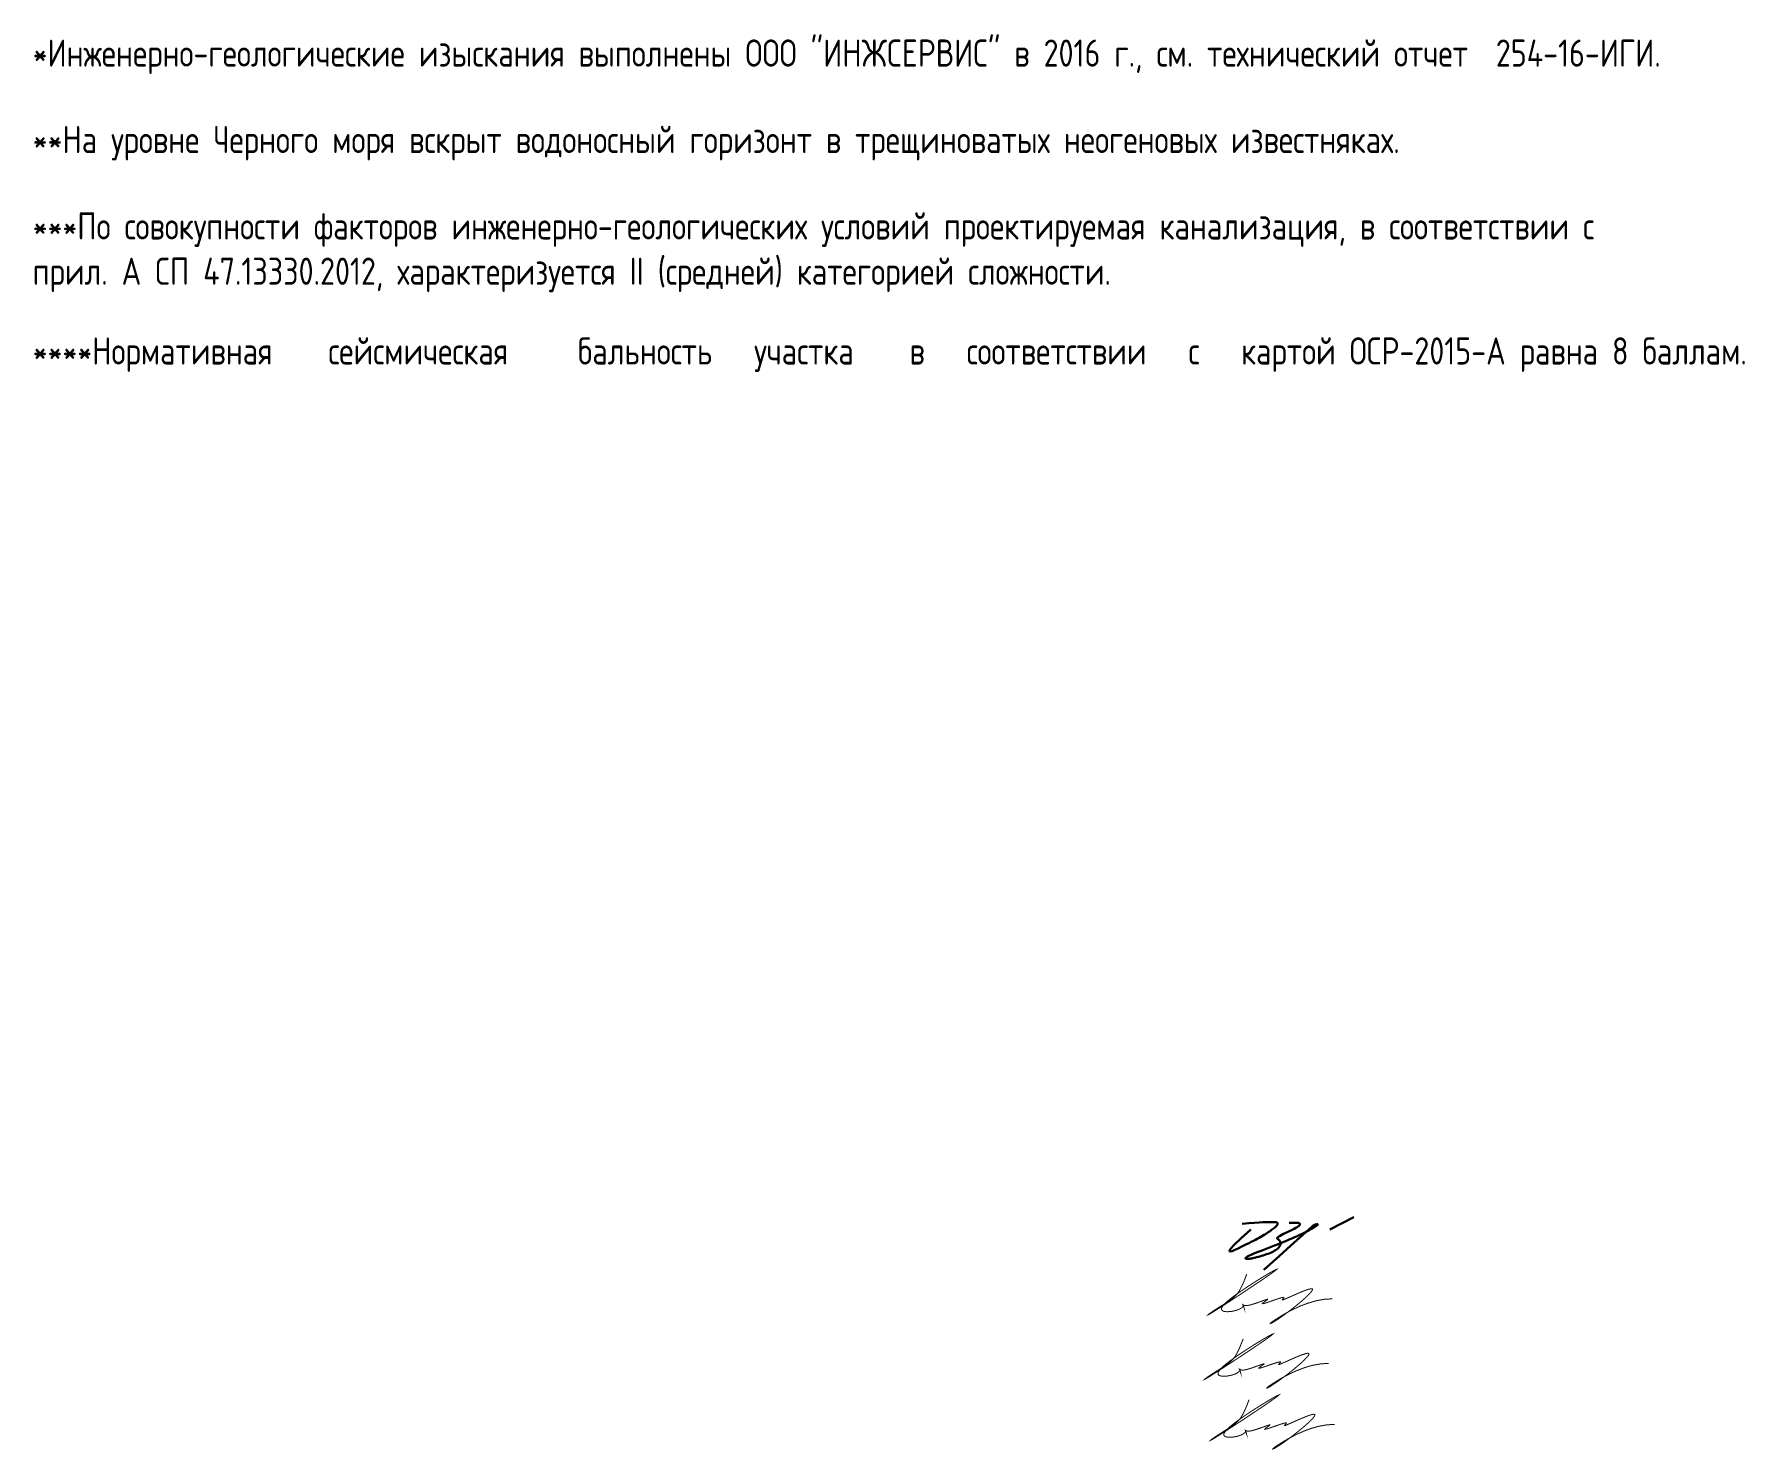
# Model space of a CAD drawing. Header units: millimetres. Extents: x 24859265 to 26550985, y 32092698 to 33532929.
# Drawn here: x 26270594 to 26284446, y 33118086 to 33129551 of the extents above; entities that cross this region are included whole.
import ezdxf

# ---------------------------------------------------------------- set-up
doc = ezdxf.new("R2010")
doc.units = ezdxf.units.MM
doc.linetypes.add('ACAD_ISO10W100', pattern=[18.5, 12, -3, 0.5, -3])
doc.layers.add('подпись', color=7, linetype='Continuous', lineweight=25)
doc.layers.add('Рамка и штамп', color=7, linetype='Continuous')
doc.styles.add('GOST 2.304', font='GOST_0.TTF')

# ---------------------------------------------------------------- blocks, each defined once
blk = doc.blocks.new('Косов')
at = {"layer": 'подпись', "color": 5, "lineweight": 30, "const_width": 0.07513148009015776}
blk.add_lwpolyline([(0, 0), (-0.07328898886044044, -0.1937150149605031), (-0.1397563794203052, -0.3641328199355485), (-0.2004995418305953, -0.5143439100787646), (-0.2566158462445856, -0.6474387805438937), (-0.3092026628130498, -0.7665079264847918), (-0.3593573616903996, -0.8746418430550875), (-0.4081773130269539, -0.9749310254086367), (-0.4567598869757603, -1.070465968698954), (-0.506434094245833, -1.16395799083557), (-0.5594555077707355, -1.256601700749684), (-0.6183113410436363, -1.349212530128284), (-0.6854888075556573, -1.442605910658244), (-0.7634751207976933, -1.537597274026666), (-0.8547574942615483, -1.63500205192031), (-0.961823141439254, -1.735635676026163), (-1.087159275821705, -1.840313578031214), (-1.232196190668674, -1.949572188416596), (-1.394136498312946, -2.06283193284105), (-1.569125890850955, -2.179234235757235), (-1.753310060384592, -2.297920521618266), (-1.942834699013019, -2.418032214876803), (-2.133845498833807, -2.538710739985959), (-2.322488151948392, -2.659097521398508), (-2.504908350455707, -2.778333983567336), (-2.674847880744665, -2.893545159917949), (-2.816432906361342, -2.993790519765867), (-2.91138568514566, -3.066113141399114), (-2.941428474932991, -3.097556103105944), (-2.888283533561207, -3.075162483174381), (-2.733673118867273, -2.98597535989245), (-2.459319488689516, -2.817037811548403), (-2.046944900863537, -2.555392916430264), (-1.490260853404379, -2.19603471256903), (-0.8309358050285027, -1.765761076967124), (-0.1226274546318109, -1.29932084636971), (0.5810064988913837, -0.8314628575220695), (1.226308356647905, -0.3969359471695952), (1.75962041974276, -0.03048895205745339), (2.127284989280724, 0.2331292910689626), (2.275644366369534, 0.3591699454646005), (2.169348876885579, 0.3239603392578374), (1.846280945803073, 0.14813246007202), (1.362631022866253, -0.1366055395955073), (0.7745895578216277, -0.4985455072475133), (0.1383470004134324, -0.9059792903869948), (-0.4899061996122782, -1.327198736516607), (-1.053979592510814, -1.730495693139119), (-1.497682728534755, -2.084162007757413), (-1.778595489148529, -2.363301329384626), (-1.909379080644158, -2.570264513074903), (-1.916465040521189, -2.714214215392758), (-1.826284906282808, -2.804313092902703), (-1.665270215426744, -2.849723802169251), (-1.459852505455046, -2.859608999757029), (-1.236463313868398, -2.843131342230322), (-1.021534178167485, -2.80945348615387), (-0.8365743664082856, -2.76655938966951), (-0.683404068875916, -2.71771821722939), (-0.5589212064107869, -2.665020434862754), (-0.4600236998535365, -2.610556508599416), (-0.3836094700441208, -2.556416904468506), (-0.3265764378231779, -2.504692088499723), (-0.2858225240324828, -2.457472526722427), (-0.2582456495113092, -2.416848685166201), (-0.2409497057733461, -2.384538506196805), (-0.2318624670194822, -2.360769837525936), (-0.2291176781220656, -2.345398003201581), (-0.2308490839552633, -2.338278327271723), (-0.2351904293911957, -2.339266133784463), (-0.2402754593051668, -2.348216746787671), (-0.2442379185692971, -2.364985490329559), (-0.2452115520557072, -2.389427688457886), (-0.2418676145284735, -2.420898252668849), (-0.2350274003013055, -2.456750444249906), (-0.2260497135798687, -2.493837111936728), (-0.2162933585684641, -2.529011104464871), (-0.2071171394713929, -2.559125270569893), (-0.1998798604931835, -2.581032458987465), (-0.1959403258383645, -2.59158551845303), (-0.1966573397105549, -2.587637297702145), (-0.2029241089587686, -2.567317067644581), (-0.2137714510074602, -2.533859787885831), (-0.2277645859251152, -2.491776840205716), (-0.2434687337783998, -2.445579606383944), (-0.2594491146376185, -2.399779468200109), (-0.2742709485696651, -2.35888780743403), (-0.2864994556423426, -2.327416005865416), (-0.2946998559259555, -2.309875445273974), (-0.2969990816911832, -2.309120716355551), (-0.2897709140379447, -2.321379245470894), (-0.2689508462667618, -2.341221667896889), (-0.230474371680657, -2.363218618910537), (-0.170276983580834, -2.381940733788497), (-0.08429417527122496, -2.391958647807883), (0.03153855994764854, -2.387842996245467), (0.1812857287720817, -2.364164414378251), (0.3660650047072522, -2.317628573146862), (0.5752067284893201, -2.253481286147348), (0.7950944076617361, -2.179103402639726), (1.012111549766132, -2.101875771883556), (1.21264166234937, -2.029179243138856), (1.383068252950125, -1.968394665665528), (1.509774829115486, -1.926902888723248), (1.579144898385721, -1.912084761572032), (1.583010662750439, -1.928610911074429), (1.534999101974563, -1.970311074503684), (1.454185890268946, -2.028304766736028), (1.359646701844667, -2.093711502647466), (1.270457210912127, -2.157650797114229), (1.205693091681951, -2.211242165012209), (1.184430018363628, -2.24560512121775), (1.225743665168466, -2.251859180606857), (1.342211195730442, -2.224131152077007), (1.520415731369667, -2.168577020612133), (1.740441882831419, -2.094360065217074), (1.982374260862116, -2.010643564897123), (2.226297476203854, -1.926590798657458), (2.452296139603732, -1.851365045503144), (2.640454861804301, -1.794129584439474), (2.770858253551296, -1.764047694471515), (2.830399574328794, -1.767019887128185), (2.833206678580609, -1.795895604034172), (2.800216069490489, -1.840261519337673), (2.752364250240362, -1.889704307187117), (2.71058772401534, -1.933810641730702), (2.695822993998718, -1.962167197116855), (2.729006563373787, -1.964360647494004), (2.831074935323613, -1.929977667010348), (3.015668041441813, -1.852548153736848), (3.267239526957837, -1.74137490143471), (3.562946465513505, -1.609703927787791), (3.879945930748363, -1.470781250479604), (4.195394996301729, -1.337852887194117), (4.486450735814742, -1.224164855614958), (4.730270222926492, -1.142963173425983), (4.904010531278118, -1.107493858310818), (4.990464882817378, -1.127502892461166), (4.994971092719879, -1.198736116099781), (4.928503124469444, -1.313439333957149), (4.802034941550573, -1.463858350763871), (4.62654050744527, -1.642238971250549), (4.412993785638037, -1.840827000147783), (4.172368739612693, -2.051868242186174), (3.915639332853516, -2.267608502096323), (3.65274303159913, -2.481060775397168), (3.38947131310988, -2.688306820762477), (3.130579157403645, -2.886195587654242), (2.880821544496484, -3.071576025534455), (2.644953454405822, -3.241297083865334), (2.4277298671484, -3.392207712108757), (2.233905762739596, -3.521156859727057), (2.06823612119706, -3.624993476182112), (1.935649452800817, -3.700824862479521), (1.841768388879245, -3.746791725798175), (1.792389091022187, -3.761293124860572), (1.79330772082335, -3.742728118389095), (1.850320439871666, -3.68949576510613), (1.969223409760616, -3.599995123734175), (2.155812792080724, -3.472625252995613), (2.415884748423196, -3.305785211612829), (2.752626198529015, -3.100845159682081), (3.158787094745776, -2.871059662794551), (3.624508147569486, -2.632654387915295), (4.139930067496607, -2.401855002009484), (4.695193565022691, -2.194887172042286), (5.280439350646247, -2.02797656497853), (5.885808134861236, -1.917348847783387), (6.50144062816571, -1.879229687421912)], dxfattribs=at)
blk = doc.blocks.new('Драничников')
at = {"layer": 'подпись', "color": 5, "lineweight": 30}
for points in [[(1.856487378461338, 1.954604087917232), (0.9443946431343875, 1.144106291818275), (0.3477724536323876, 0.5765809232253787), (0.01854924306553585, 0.216034698386693), (-0.09134655545642545, 0.0264743335503681), (-0.02998650882352649, -0.02809345503533223), (0.1545578160740888, 0.01633804887757151), (0.4142148523466176, 0.1237755615372862), (0.700913033103916, 0.2582257991919619), (0.974858494128398, 0.389834351016475), (1.22936818189396, 0.513302297891812), (1.466036745546944, 0.6294695936257995), (1.686458834233576, 0.7391761920262638), (1.892229097100312, 0.8432620469010885), (2.084942183293379, 0.9425671120578727), (2.266192741959344, 1.037931341304443), (2.437575422244208, 1.130194688448626), (2.600457517376867, 1.220055009849432), (2.755296896913933, 1.307641772071349), (2.902324074494459, 1.392942344229994), (3.041769563757157, 1.475944095441037), (3.173863878341308, 1.556634394820094), (3.298837531886079, 1.635000611482894), (3.416921038029955, 1.711030114545053), (3.528344910412102, 1.784710273122357), (3.633220458700748, 1.85597556450233), (3.731182176680591, 1.924548898659907), (3.821745354165728, 1.990100293742103), (3.904425280969804, 2.052299767895875), (3.978737246906803, 2.110817339268351), (4.044196541790825, 2.165323026006149), (4.100318455435854, 2.21548684625634), (4.146618277655421, 2.260978818165938), (4.182906808328426, 2.30161237304759), (4.210176887591729, 2.337774594877317), (4.229716865646424, 2.36999598079683), (4.242815092694059, 2.398807027947953), (4.250759918935955, 2.424738233472397), (4.254839694573775, 2.448320094511985), (4.256342769808839, 2.470083108208257), (4.256557494842355, 2.490557771703209), (4.256446974604387, 2.510157746458503), (4.255673332939637, 2.52882935121562), (4.253573448419957, 2.546402069036333), (4.249484199618905, 2.562705382982074), (4.242742465109131, 2.577568776114504), (4.232685123463284, 2.590821731495225), (4.218649053254353, 2.602293732185672), (4.199971133054987, 2.611814261247559), (4.175789305009857, 2.619285429327306), (4.144445765551154, 2.624899857410867), (4.104083774682408, 2.628922794069183), (4.052846592407832, 2.631619487873138), (3.988877478731069, 2.633255187393559), (3.910319693655879, 2.634095141201385), (3.815316497186359, 2.634404597867331), (3.702011149326154, 2.634448805962506), (3.566908052837789, 2.634126718412176), (3.399956181517496, 2.631872105559751), (3.189465651920159, 2.625752442103021), (2.923746580600778, 2.613835202739949), (2.591109084114009, 2.59418786216844), (2.17986327901508, 2.564877895086454), (1.678319281858307, 2.523972776191727), (1.07478720919903, 2.469539980182219)], [(5.304213564505403, 2.566545171817666), (5.525989789249252, 2.566507279164739), (5.707012465710477, 2.566242030593799), (5.851999229185139, 2.565522070187114), (5.965667714969754, 2.56412004202673), (6.052735558360496, 2.561808590194858), (6.117920394653879, 2.558360358773427), (6.165939859146079, 2.553547991844653), (6.201511587133609, 2.547144133490519), (6.228727985138221, 2.53896879360957), (6.24918054458567, 2.529031445364922), (6.26383552812672, 2.517388927735908), (6.273659198412361, 2.504098079702317), (6.279617818093811, 2.489215740243424), (6.282677649822176, 2.472798748338732), (6.283804956248332, 2.454903942967746), (6.283966000023725, 2.435588163109799), (6.283261828222408, 2.414671418663431), (6.278332625613416, 2.391026403202318), (6.26495336138953, 2.363288981219), (6.238899004743075, 2.33009501720619), (6.195944524866036, 2.290080375656601), (6.13186489095142, 2.241880921062716), (6.042435072191438, 2.184132517917192), (5.923430037778417, 2.11547103071274), (5.772778322682825, 2.035290177001627), (5.597022724986346, 1.946015086574505), (5.40485960854835, 1.85082874228226), (5.204985337228436, 1.752914126975099), (5.006096274885749, 1.655454223503966), (4.81688878538057, 1.561632014718953), (4.646059232571361, 1.474630483471003), (4.50230398031897, 1.397632612610266), (4.392159511261866, 1.333022481553826), (4.313522783159442, 1.279988555983721), (4.262130872551779, 1.236920398147845), (4.233720855978277, 1.202207570294661), (4.224029809977878, 1.17423963467246), (4.228794811090438, 1.151406153529251), (4.243752935855241, 1.132096689113666), (4.2646412608118, 1.1147008036736), (4.287841037600515, 1.097772260953604), (4.312310218264088, 1.080521630683165), (4.337650929946108, 1.062323684088312), (4.363465299790619, 1.042553192394621), (4.389355454940983, 1.020584926828008), (4.414923522540903, 0.9957936586141045), (4.439771629734309, 0.9675541589788281), (4.463501903664564, 0.9352411991479244), (4.485609108958897, 0.8983937518434573), (4.50515856017671, 0.8572075957724223), (4.5211082093615, 0.81204271113819), (4.532416008555742, 0.7632590781441877), (4.538039909802592, 0.7112166769936721), (4.536937865144864, 0.6562754878900705), (4.528067826625829, 0.5987954910364692), (4.510387746288529, 0.5391366666364092), (4.482947150086829, 0.4776558371721649), (4.445161859621066, 0.4146971942416258), (4.396539270402286, 0.3506017717214718), (4.336586777941534, 0.2857106034887238), (4.264811777750197, 0.2203647234203459), (4.180721665339775, 0.1549051653927904), (4.083823836221086, 0.08967296328324892), (3.973625685905517, 0.02500915096851486), (3.850127214393183, -0.03873892223265329), (3.715298839638763, -0.1011986452323299), (3.571603584086688, -0.1619910915006813), (3.42150447018048, -0.220737334508101), (3.267464520363887, -0.2770584477246416), (3.111946757081114, -0.3305755046202989), (2.957414202775794, -0.3809095786655234), (2.806329879892132, -0.4276817433304245), (2.660825250159974, -0.470582541948886), (2.521705532455371, -0.509580397310117), (2.389444384940703, -0.5447132020672143), (2.264515465778231, -0.5760188488730478), (2.14739243312988, -0.6035352303804871), (2.038548945158595, -0.6273002392427998), (1.938458660025958, -0.6473517681127419), (1.847595235894914, -0.6637277096434104), (1.76627444487292, -0.6764975336984662), (1.694180514852519, -0.6858570189852458), (1.630839787671107, -0.6920335214214219), (1.575778605166306, -0.6952543969249518), (1.52852330917608, -0.6957470014137357), (1.488600241537824, -0.6937386908056169), (1.455535744089389, -0.6894568210186094), (1.428856158668509, -0.6831287479704429), (1.408122562044696, -0.6749565658105325), (1.393034970715689, -0.6650413216135007), (1.383328136109867, -0.6534588006851436), (1.378736809656857, -0.6402847883314848), (1.378995742785492, -0.6255950698584911), (1.383839686925171, -0.6094654305723566), (1.393003393504841, -0.5919716557787069), (1.406221613953676, -0.5731895307836226), (1.424056422623948, -0.5529169614379157), (1.45037918556261, -0.529840335771496), (1.489888591739145, -0.5023681623591187), (1.547283330123378, -0.4689089497754821), (1.62726208968536, -0.4278712065953414), (1.734523559394802, -0.377663441393338), (1.873766428221643, -0.3166941627443975), (2.049689385135366, -0.2433718792230479), (2.26488491914472, -0.1568061134842651), (2.513520719411076, -0.05891044450368099), (2.787658275134618, 0.04770053466285162), (3.079359075515981, 0.1604122309597074), (3.38068460975478, 0.2766100513307492), (3.683696367051084, 0.3936794027205792), (3.980455836605529, 0.5090056920730603), (4.263024507617843, 0.6199743263326241), (4.5251090419722, 0.724501209585128), (4.766996792286704, 0.8226242344834986), (4.99062028386345, 0.914911790822714), (5.197912042004873, 1.00193226839724), (5.390804592012614, 1.084254057001999), (5.571230459189451, 1.16244554643157), (5.741122168837023, 1.237075126480875), (5.902412246257427, 1.308711186944436), (6.05675217957662, 1.377865278637728), (6.204669308215216, 1.444821596457928), (6.346409934417807, 1.509807496323162), (6.482220360428528, 1.573050334151048), (6.61234688849197, 1.634777465859713), (6.737035820852157, 1.695216247367), (6.856533459753791, 1.754594034590809), (6.971086107441351, 1.813138183448928), (7.08082638820008, 1.870975002784689), (7.185432214479761, 1.927826613142884), (7.284467820770828, 1.983314087993733), (7.377497441564174, 2.037058500807404), (7.464085311350459, 2.088680925054064), (7.543795664620461, 2.13780243420382), (7.616192735864956, 2.184044101726897), (7.68084075957438, 2.227027001093518), (7.737357651497859, 2.266441675637566), (7.785576052418378, 2.302256548148193), (7.825382284376474, 2.334509511278725), (7.856662669413595, 2.363238457681689), (7.879303529570734, 2.388481280010183), (7.893191186888771, 2.410275870917417), (7.898211963409153, 2.42866012305609), (7.894252181172305, 2.443671929079471), (7.881291314991586, 2.455199189888845), (7.85968145076788, 2.462529839380466), (7.829867827173189, 2.464801819698891), (7.792295682880308, 2.461153072988736), (7.747410256561921, 2.450721541394671), (7.695656786890481, 2.432645167061423), (7.637480512538446, 2.406061892133607), (7.573326672178382, 2.370109658755837), (7.496093551097147, 2.317453080854989), (7.368491621038743, 2.214863459486196), (7.145684400361802, 2.022638767487081), (6.782835407424159, 1.701076977695152), (6.235108160584218, 1.210476062947862), (5.457666178200952, 0.5111339960826058), (4.405672978632197, -0.4366512500631075), (3.034292080235446, -1.672581702652224)], [(8.980710327489533, 1.965112983677784), (11.17302765845113, 3.080672687485674)]]:
    blk.add_lwpolyline(points, dxfattribs=at)

msp = doc.modelspace()

# ---------------------------------------------------------------- block references
at = {"color": 1, "xscale": 106.48, "yscale": 106.48, "zscale": 106.48}
for p in [(26280412.68997265, 33119508.98417061), (26280384.15661231, 33118986.32493846), (26280431.71221287, 33118492.09093825)]:
    msp.add_blockref('Косов', p, dxfattribs=at)
at = {"layer": 'подпись', "color": 1, "ltscale": 100, "xscale": 89.60000000000001, "yscale": 89.60000000000001, "zscale": 89.60000000000001}
msp.add_blockref('Драничников', (26280279.85429983, 33119694.24715652), dxfattribs=at)

# ---------------------------------------------------------------- texts
at = {"layer": 'Рамка и штамп', "linetype": 'ACAD_ISO10W100', "char_height": 220, "attachment_point": 1, "style": 'GOST 2.304'}
for s, width, heights, insert in [('*Инженерно-геологические изыскания выполнены ООО "ИНЖСЕРВИС" в 2016 г., см. технический отчет  254-16-ИГИ.', 83382.39008709602, [0], (26270581.13125466, 33129508.55897537)), ('**На уровне Черного моря вскрыт водоносный горизонт в трещиноватых неогеновых известняках.', 83382.39008709602, [0], (26270581.13125466, 33128808.55897537)), ('***По совокупности факторов инженерно-геологических условий проектируемая канализация, в соответствии с прил. А СП 47.13330.2012, характеризуется II (средней) категорией сложности.{\\H1.3214x; }', 13093.70574730448, [2193.49423249095], (26270581.13125466, 33128108.55897537)), ('****Нормативная    сейсмическая     бальность   участка    в   соответствии   с   картой ОСР-2015-А равна 8 баллам. {\\H1.25x; }', 13100.25006189756, [2193.49423249095], (26270581.13125466, 33127095.91768117))]:
    msp.add_mtext_dynamic_manual_height_columns(s, width=width, gutter_width=1, heights=heights, dxfattribs=dict(at, insert=insert))

doc.saveas('drawing.dxf')
